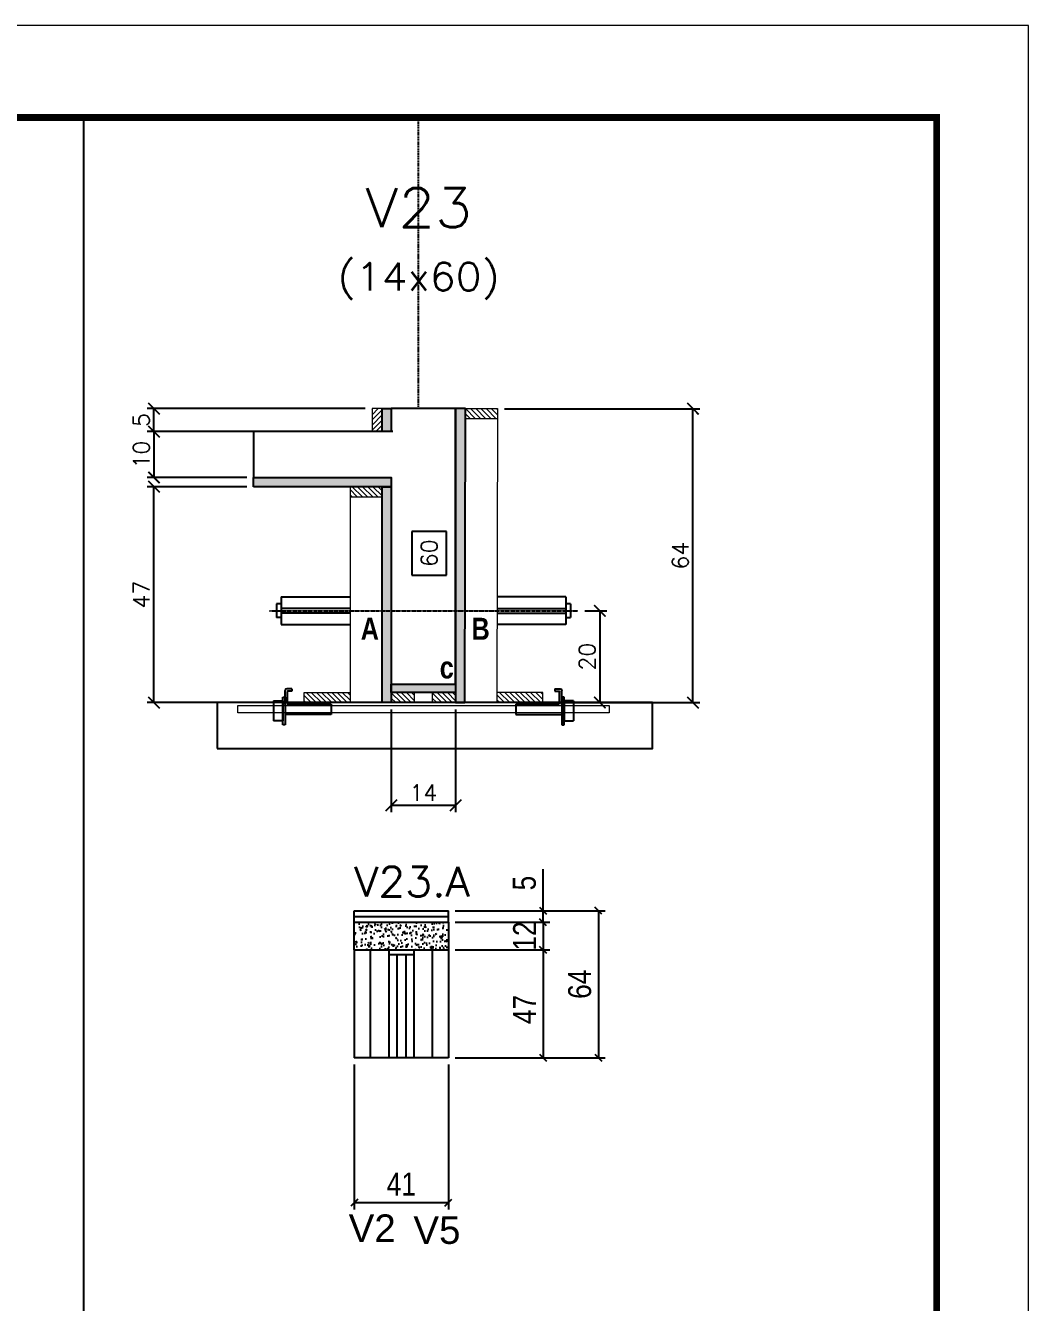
# Model space of a CAD drawing. Extents: x -10448 to -1189, y -11772 to 17235.
# Drawn here: x -4632 to -4195, y 9397 to 9953 of the extents above; entities that cross this region are included whole.
import ezdxf
from ezdxf.enums import TextEntityAlignment as Align

# ---------------------------------------------------------------- set-up
doc = ezdxf.new("R2010")
doc.units = 0
doc.linetypes.add('DASHED', pattern=[0.75, 0.5, -0.25])
doc.linetypes.add('HIDDEN', pattern=[0.375, 0.25, -0.125])
for name, color, linetype in [('5', 5, 'Continuous'), ('barrote', 251, 'Continuous'), ('COTA', 241, 'Continuous'), ('Cota Seção (2x)', 4, 'Continuous'), ('detalhes', 4, 'Continuous'), ('Painéis', 200, 'Continuous'), ('presilha', 1, 'Continuous'), ('SARR_2.2x7', 40, 'Continuous'), ('SARR_3.5x7', 81, 'Continuous'), ('SARR_EDITAR', 141, 'Continuous'), ('TENSOR', 3, 'Continuous'), ('Texto de Titulo', 7, 'Continuous'), ('Texto Qtd Sarr', 242, 'Continuous')]:
    doc.layers.add(name, color=color, linetype=linetype)
for name, color, linetype, lineweight in [('CONCRETO', 251, 'Continuous', 25), ('Folhas', 255, 'Continuous', 9), ('Hachura', 251, 'Continuous', 9), ('Madeira', 126, 'Continuous', 18), ('SARRAFO DE PRESSAO', 251, 'DASHED', 9), ('SCO-___-LAJ', 2, 'Continuous', 0), ('Texto Seção', 7, 'Continuous', 15)]:
    doc.layers.add(name, color=color, linetype=linetype, lineweight=lineweight)
doc.styles.add('COTA TECNICA', font='techl___.ttf', dxfattribs={"height": 10})
doc.styles.add('REGUA-120', font='ROMANS.shx', dxfattribs={"height": 15})
doc.styles.add('Romans', font='romans.shx')
doc.styles.get("Standard").update_dxf_attribs({"font": 'arial.ttf'})
doc.styles.add('TECNICA', font='techb___.ttf', dxfattribs={"height": 10})
doc.dimstyles.new('Cota Seção (2x)', dxfattribs={"dimtxt": 7, "dimasz": 5, "dimexe": 3, "dimexo": 3, "dimgap": 2, "dimtad": 3, "dimdec": 1, "dimlfac": 0.5, "dimzin": 12, "dimdsep": 46, "dimtxsty": 'Romans', "dimblk": 'ARCHTICK', "dimcen": 0, "dimclrd": 4, "dimclre": 4, "dimclrt": 1, "dimadec": 1, "dimazin": 3, "dimtfac": 1, "dimtdec": 1, "dimtmove": 0, "dimatfit": 3, "dimldrblk": 'OBLIQUE', "dimfxl": 1, "dimtolj": 1, "dimtzin": 12, "dimarcsym": 0})
doc.dimstyles.new('Cota Seção interna', dxfattribs={"dimtxt": 7, "dimasz": 6, "dimexe": 0.18, "dimexo": 2, "dimgap": -4, "dimtad": 3, "dimdec": 1, "dimlfac": 0.5, "dimzin": 12, "dimdsep": 46, "dimtxsty": 'Romans', "dimblk": 'ARCHTICK', "dimcen": 0.09, "dimse1": 1, "dimse2": 1, "dimsd1": 1, "dimsd2": 1, "dimclrd": 180, "dimclre": 5, "dimclrt": 1, "dimadec": 0, "dimazin": 3, "dimtfac": 1, "dimtdec": 1, "dimtofl": 0, "dimtmove": 0, "dimatfit": 3, "dimldrblk": 'ARCHTICK', "dimfxl": 1, "dimtolj": 1, "dimtzin": 0, "dimarcsym": 0})
doc.dimstyles.new('PAINEL', dxfattribs={"dimtxt": 10, "dimasz": 3, "dimexe": 3, "dimexo": 3, "dimgap": 3, "dimtad": 1, "dimdec": 1, "dimzin": 12, "dimdsep": 46, "dimtxsty": 'COTA TECNICA', "dimblk1": 'OBLIQUE', "dimblk2": 'OBLIQUE', "dimsah": 1, "dimcen": 0.9, "dimclrd": 4, "dimclre": 4, "dimclrt": 240, "dimadec": 1, "dimazin": 3, "dimtfac": 1, "dimtdec": 1, "dimtmove": 0, "dimatfit": 3, "dimfxl": 1, "dimtolj": 1, "dimtzin": 12, "dimarcsym": 0})

# ---------------------------------------------------------------- blocks, each defined once
blk = doc.blocks.new('9999999999')
at = {"layer": 'Folhas'}
blk.add_lwpolyline([(98138.98, 34190.21), (99623.98, 34190.21), (99623.98, 35240.21), (98138.98, 35240.21)], close=True, dxfattribs=at)
at = {"layer": 'Folhas', "color": 30, "const_width": 3}
blk.add_lwpolyline([(98213.98, 34230.21), (99583.98, 34230.21), (99583.98, 35200.21), (98213.98, 35200.21)], close=True, dxfattribs=at)
blk = doc.blocks.new('titulo1')
at = {"layer": 'Defpoints', "color": 252, "linetype": 'HIDDEN', "ltscale": 2}
blk.add_line((0, 0), (0, 125), dxfattribs=at)
at = {"layer": 'Defpoints', "style": 'Romans', "oblique": 15}
blk.add_attdef('FOLHA', text='', height=10, dxfattribs=at).set_placement((0, 15.58), align=Align.MIDDLE_CENTER)
at = {"layer": 'Texto Qtd Sarr', "color": 3, "style": 'Romans', "oblique": 15}
for tag, height, p in [('TITULO', 17, (0, 71.45)), ('SEÇÃO', 12, (0, 41.55))]:
    blk.add_attdef(tag, text='', height=height, dxfattribs=at).set_placement(p, align=Align.MIDDLE_CENTER)
blk = doc.blocks.new('_ArchTick')
at = {"color": 0, "linetype": 'ByBlock', "const_width": 0.15}
blk.add_lwpolyline([(-0.5, -0.5), (0.5, 0.5)], dxfattribs=at)
blk = doc.blocks.new('*D243')
at = {"layer": 'COTA', "color": 4, "lineweight": -2, "transparency": 16777216}
for p, q in [((-4535.28, 9775.96), (-4578.65, 9775.96)), ((-4575.65, 9775.96), (-4575.65, 9755.96)), ((-4535.28, 9755.96), (-4578.65, 9755.96))]:
    blk.add_line(p, q, dxfattribs=at)
at = {"layer": 'Defpoints', "color": 0, "transparency": 16777216}
for p in [(-4532.28, 9775.96), (-4575.65, 9755.96), (-4532.28, 9755.96)]:
    blk.add_point(p, dxfattribs=at)
at = {"layer": 'COTA', "color": 4, "lineweight": -2, "transparency": 16777216, "xscale": 5, "yscale": 5, "zscale": 5}
for p, rotation in [((-4575.65, 9775.96), 90), ((-4575.65, 9755.96), 270)]:
    blk.add_blockref('_ArchTick', p, dxfattribs=dict(at, rotation=rotation))
at = {"layer": 'COTA', "color": 1, "transparency": 16777216, "insert": (-4581.15, 9765.96), "char_height": 7, "attachment_point": 5, "rotation": 90, "style": 'Romans'}
blk.add_mtext('\\A1;10', dxfattribs=at)
blk = doc.blocks.new('_Oblique')
at = {"color": 0, "linetype": 'ByBlock', "lineweight": -2}
blk.add_line((-0.5, -0.5), (0.5, 0.5), dxfattribs=at)
blk = doc.blocks.new('*D244')
at = {"layer": 'COTA', "color": 4, "lineweight": -2, "transparency": 16777216}
for p, q in [((-4535.28, 9751.96), (-4578.65, 9751.96)), ((-4575.65, 9657.96), (-4575.65, 9751.96)), ((-4513.28, 9657.96), (-4578.65, 9657.96))]:
    blk.add_line(p, q, dxfattribs=at)
at = {"layer": 'Defpoints', "color": 0, "transparency": 16777216}
for p in [(-4575.65, 9751.96), (-4532.28, 9751.96), (-4510.28, 9657.96)]:
    blk.add_point(p, dxfattribs=at)
at = {"layer": 'COTA', "color": 4, "lineweight": -2, "transparency": 16777216, "xscale": 5, "yscale": 5, "zscale": 5}
for p, rotation in [((-4575.65, 9751.96), 90), ((-4575.65, 9657.96), 270)]:
    blk.add_blockref('_ArchTick', p, dxfattribs=dict(at, rotation=rotation))
at = {"layer": 'COTA', "color": 1, "transparency": 16777216, "insert": (-4581.15, 9704.96), "char_height": 7, "attachment_point": 5, "rotation": 90, "style": 'Romans'}
blk.add_mtext('\\A1;47', dxfattribs=at)
blk = doc.blocks.new('*D245')
at = {"layer": 'Cota Seção (2x)', "color": 180, "lineweight": -2, "transparency": 16777216}
for p, q in [((-4448.28, 9732.46), (-4463.28, 9732.46)), ((-4463.28, 9732.46), (-4463.28, 9713.46)), ((-4448.28, 9713.46), (-4448.28, 9732.46)), ((-4463.28, 9713.46), (-4448.28, 9713.46))]:
    blk.add_line(p, q, dxfattribs=at)
at = {"layer": 'Defpoints', "color": 0, "transparency": 16777216}
for p in [(-4444.28, 9785.96), (-4444.28, 9785.96), (-4443.98, 9665.96)]:
    blk.add_point(p, dxfattribs=at)
at = {"layer": 'Cota Seção (2x)', "color": 1, "transparency": 16777216, "insert": (-4455.78, 9722.96), "char_height": 7, "attachment_point": 5, "rotation": 90, "style": 'Romans'}
blk.add_mtext('\\A1;60', dxfattribs=at)
blk = doc.blocks.new('PRESILHA METÁLICA 1')
at = {"layer": 'presilha'}
for p, q in [((7.5, 10.64), (7.5, 19.86)), ((12, 21), (8.64, 21)), ((9, 11.57), (9, 18.93)), ((12, 19.5), (9.57, 19.5)), ((12, 21), (12, 19.5)), ((0, 13), (6, 13)), ((0, 13), (0, 0)), ((6, 15.5), (7.5, 15.5)), ((6, -2.5), (6, 15.5)), ((6, 13), (6, 0)), ((7.5, 15.5), (7.5, -2.5)), ((37.5, 11), (9.57, 11)), ((37.5, 11), (37.5, 4.1)), ((6, 0), (0, 0)), ((37.5, 4.1), (7.5, 4.1)), ((7.5, -2.5), (6, -2.5))]:
    blk.add_line(p, q, dxfattribs=at)
for centre, radius, start, end in [((8.64, 19.86), 1.14, 90, 180), ((9.57, 18.93), 0.57, 90, 180), ((9.57, 11.57), 0.57, 180, 270)]:
    blk.add_arc(centre, radius, start, end, dxfattribs=at)
blk = doc.blocks.new('*D246')
at = {"layer": 'COTA', "color": 4, "lineweight": -2, "transparency": 16777216}
for p, q in [((-4472.28, 9654.96), (-4472.28, 9610.23)), ((-4444.28, 9654.96), (-4444.28, 9610.23)), ((-4472.28, 9613.23), (-4444.28, 9613.23))]:
    blk.add_line(p, q, dxfattribs=at)
at = {"layer": 'Defpoints', "color": 0, "transparency": 16777216}
for p in [(-4472.28, 9657.96), (-4444.28, 9657.96), (-4444.28, 9613.23)]:
    blk.add_point(p, dxfattribs=at)
at = {"layer": 'COTA', "color": 4, "lineweight": -2, "transparency": 16777216, "xscale": 5, "yscale": 5, "zscale": 5, "rotation": 180}
blk.add_blockref('_ArchTick', (-4472.28, 9613.23), dxfattribs=at)
at = {"layer": 'COTA', "color": 4, "lineweight": -2, "transparency": 16777216, "xscale": 5, "yscale": 5, "zscale": 5}
blk.add_blockref('_ArchTick', (-4444.28, 9613.23), dxfattribs=at)
at = {"layer": 'COTA', "color": 1, "transparency": 16777216, "insert": (-4458.28, 9618.73), "char_height": 7, "attachment_point": 5, "style": 'Romans'}
blk.add_mtext('\\A1;14', dxfattribs=at)
blk = doc.blocks.new('*D1343')
at = {"layer": 'COTA', "color": 4, "lineweight": -2, "transparency": 16777216}
for p, q in [((-4387.98, 9697.95), (-4378.47, 9697.95)), ((-4381.47, 9697.95), (-4381.47, 9657.96)), ((-4403.28, 9657.96), (-4378.47, 9657.96))]:
    blk.add_line(p, q, dxfattribs=at)
at = {"layer": 'Defpoints', "color": 0, "transparency": 16777216}
for p in [(-4390.98, 9697.95), (-4406.28, 9657.96), (-4381.47, 9657.96)]:
    blk.add_point(p, dxfattribs=at)
at = {"layer": 'COTA', "color": 4, "lineweight": -2, "transparency": 16777216, "xscale": 5, "yscale": 5, "zscale": 5}
for p, rotation in [((-4381.47, 9697.95), 90), ((-4381.47, 9657.96), 270)]:
    blk.add_blockref('_ArchTick', p, dxfattribs=dict(at, rotation=rotation))
at = {"layer": 'COTA', "color": 1, "transparency": 16777216, "insert": (-4386.97, 9677.95), "char_height": 7, "attachment_point": 5, "rotation": 90, "style": 'Romans'}
blk.add_mtext('\\A1;20', dxfattribs=at)
blk = doc.blocks.new('*D247')
at = {"layer": 'COTA', "color": 4, "lineweight": -2, "transparency": 16777216}
for p, q in [((-4422.98, 9785.91), (-4337.91, 9785.91)), ((-4340.91, 9657.96), (-4340.91, 9785.91)), ((-4403.28, 9657.96), (-4337.91, 9657.96))]:
    blk.add_line(p, q, dxfattribs=at)
at = {"layer": 'Defpoints', "color": 0, "transparency": 16777216}
for p in [(-4425.98, 9785.91), (-4340.91, 9785.91), (-4406.28, 9657.96)]:
    blk.add_point(p, dxfattribs=at)
at = {"layer": 'COTA', "color": 4, "lineweight": -2, "transparency": 16777216, "xscale": 5, "yscale": 5, "zscale": 5}
for p, rotation in [((-4340.91, 9785.91), 90), ((-4340.91, 9657.96), 270)]:
    blk.add_blockref('_ArchTick', p, dxfattribs=dict(at, rotation=rotation))
at = {"layer": 'COTA', "color": 1, "transparency": 16777216, "insert": (-4346.41, 9721.93), "char_height": 7, "attachment_point": 5, "rotation": 90, "style": 'Romans'}
blk.add_mtext('\\A1;64', dxfattribs=at)
blk = doc.blocks.new('*D248')
at = {"layer": 'COTA', "color": 4, "lineweight": -2, "transparency": 16777216}
for p, q in [((-4483.68, 9785.96), (-4578.65, 9785.96)), ((-4575.65, 9775.96), (-4575.65, 9785.96)), ((-4493.28, 9775.96), (-4578.65, 9775.96))]:
    blk.add_line(p, q, dxfattribs=at)
at = {"layer": 'Defpoints', "color": 0, "transparency": 16777216}
for p in [(-4575.65, 9785.96), (-4480.68, 9785.96), (-4490.28, 9775.96)]:
    blk.add_point(p, dxfattribs=at)
at = {"layer": 'COTA', "color": 4, "lineweight": -2, "transparency": 16777216, "xscale": 5, "yscale": 5, "zscale": 5}
for p, rotation in [((-4575.65, 9785.96), 90), ((-4575.65, 9775.96), 270)]:
    blk.add_blockref('_ArchTick', p, dxfattribs=dict(at, rotation=rotation))
at = {"layer": 'COTA', "color": 1, "transparency": 16777216, "insert": (-4581.15, 9780.96), "char_height": 7, "attachment_point": 5, "rotation": 90, "style": 'Romans'}
blk.add_mtext('\\A1;5', dxfattribs=at)
blk = doc.blocks.new('*D250')
at = {"layer": 'COTA', "color": 4, "linetype": 'ByBlock', "lineweight": -2, "transparency": 16777216}
for p, q in [((-4488.43, 9500.3), (-4488.43, 9437.22)), ((-4447.43, 9500.3), (-4447.43, 9437.22)), ((-4488.43, 9440.22), (-4447.43, 9440.22))]:
    blk.add_line(p, q, dxfattribs=at)
at = {"layer": 'Defpoints', "color": 0, "linetype": 'ByBlock', "transparency": 16777216}
for p in [(-4488.43, 9503.3), (-4447.43, 9503.3), (-4447.43, 9440.22)]:
    blk.add_point(p, dxfattribs=at)
at = {"layer": 'COTA', "color": 4, "linetype": 'ByBlock', "lineweight": -2, "transparency": 16777216, "xscale": 3, "yscale": 3, "zscale": 3, "rotation": 180}
blk.add_blockref('_Oblique', (-4488.43, 9440.22), dxfattribs=at)
at = {"layer": 'COTA', "color": 4, "linetype": 'ByBlock', "lineweight": -2, "transparency": 16777216, "xscale": 3, "yscale": 3, "zscale": 3}
blk.add_blockref('_Oblique', (-4447.43, 9440.22), dxfattribs=at)
at = {"layer": 'COTA', "color": 240, "linetype": 'ByBlock', "transparency": 16777216, "insert": (-4467.93, 9448.29), "char_height": 10, "attachment_point": 5, "style": 'COTA TECNICA'}
blk.add_mtext('\\A1;41', dxfattribs=at)
blk = doc.blocks.new('*D251')
at = {"layer": 'COTA', "color": 4, "linetype": 'ByBlock', "lineweight": -2, "transparency": 16777216}
for p, q in [((-4444.43, 9550.3), (-4403.19, 9550.3)), ((-4406.19, 9550.3), (-4406.19, 9503.3)), ((-4444.43, 9503.3), (-4403.19, 9503.3))]:
    blk.add_line(p, q, dxfattribs=at)
at = {"layer": 'Defpoints', "color": 0, "linetype": 'ByBlock', "transparency": 16777216}
for p in [(-4447.43, 9550.3), (-4447.43, 9503.3), (-4406.19, 9503.3)]:
    blk.add_point(p, dxfattribs=at)
at = {"layer": 'COTA', "color": 4, "linetype": 'ByBlock', "lineweight": -2, "transparency": 16777216, "xscale": 3, "yscale": 3, "zscale": 3}
for p, rotation in [((-4406.19, 9550.3), 90), ((-4406.19, 9503.3), 270)]:
    blk.add_blockref('_Oblique', p, dxfattribs=dict(at, rotation=rotation))
at = {"layer": 'COTA', "color": 240, "linetype": 'ByBlock', "transparency": 16777216, "insert": (-4414.27, 9524.3), "char_height": 10, "attachment_point": 5, "rotation": 90, "style": 'COTA TECNICA'}
blk.add_mtext('\\A1;47', dxfattribs=at)
blk = doc.blocks.new('*D1346')
at = {"layer": 'COTA', "color": 4, "linetype": 'ByBlock', "lineweight": -2, "transparency": 16777216}
for p, q in [((-4444.43, 9562.3), (-4403.19, 9562.3)), ((-4406.19, 9562.3), (-4406.19, 9550.3)), ((-4444.43, 9550.3), (-4403.19, 9550.3))]:
    blk.add_line(p, q, dxfattribs=at)
at = {"layer": 'Defpoints', "color": 0, "linetype": 'ByBlock', "transparency": 16777216}
for p in [(-4447.43, 9562.3), (-4447.43, 9550.3), (-4406.19, 9550.3)]:
    blk.add_point(p, dxfattribs=at)
at = {"layer": 'COTA', "color": 4, "linetype": 'ByBlock', "lineweight": -2, "transparency": 16777216, "xscale": 3, "yscale": 3, "zscale": 3}
for p, rotation in [((-4406.19, 9562.3), 90), ((-4406.19, 9550.3), 270)]:
    blk.add_blockref('_Oblique', p, dxfattribs=dict(at, rotation=rotation))
at = {"layer": 'COTA', "color": 240, "linetype": 'ByBlock', "transparency": 16777216, "insert": (-4414.25, 9556.3), "char_height": 10, "attachment_point": 5, "rotation": 90, "style": 'COTA TECNICA'}
blk.add_mtext('\\A1;12', dxfattribs=at)
blk = doc.blocks.new('*D1347')
at = {"layer": 'COTA', "color": 4, "linetype": 'ByBlock', "lineweight": -2, "transparency": 16777216}
for p, q in [((-4406.19, 9567.3), (-4406.19, 9585.4)), ((-4444.43, 9567.3), (-4403.19, 9567.3)), ((-4406.19, 9562.3), (-4406.19, 9567.3)), ((-4444.43, 9562.3), (-4403.19, 9562.3)), ((-4406.19, 9562.3), (-4406.19, 9559.3))]:
    blk.add_line(p, q, dxfattribs=at)
at = {"layer": 'Defpoints', "color": 0, "linetype": 'ByBlock', "transparency": 16777216}
for p in [(-4447.43, 9567.3), (-4406.19, 9567.3), (-4447.43, 9562.3)]:
    blk.add_point(p, dxfattribs=at)
at = {"layer": 'COTA', "color": 4, "linetype": 'ByBlock', "lineweight": -2, "transparency": 16777216, "xscale": 3, "yscale": 3, "zscale": 3}
for p, rotation in [((-4406.19, 9567.3), 270), ((-4406.19, 9562.3), 90)]:
    blk.add_blockref('_Oblique', p, dxfattribs=dict(at, rotation=rotation))
at = {"layer": 'COTA', "color": 240, "linetype": 'ByBlock', "transparency": 16777216, "insert": (-4414.3, 9579.35), "char_height": 10, "attachment_point": 5, "rotation": 90, "style": 'COTA TECNICA'}
blk.add_mtext('\\A1;5', dxfattribs=at)
blk = doc.blocks.new('*D252')
at = {"layer": 'COTA', "color": 4, "linetype": 'ByBlock', "lineweight": -2, "transparency": 16777216}
for p, q in [((-4444.43, 9567.3), (-4379.09, 9567.3)), ((-4382.09, 9567.3), (-4382.09, 9503.3)), ((-4444.43, 9503.3), (-4379.09, 9503.3))]:
    blk.add_line(p, q, dxfattribs=at)
at = {"layer": 'Defpoints', "color": 0, "linetype": 'ByBlock', "transparency": 16777216}
for p in [(-4447.43, 9567.3), (-4447.43, 9503.3), (-4382.09, 9503.3)]:
    blk.add_point(p, dxfattribs=at)
at = {"layer": 'COTA', "color": 4, "linetype": 'ByBlock', "lineweight": -2, "transparency": 16777216, "xscale": 3, "yscale": 3, "zscale": 3}
for p, rotation in [((-4382.09, 9567.3), 90), ((-4382.09, 9503.3), 270)]:
    blk.add_blockref('_Oblique', p, dxfattribs=dict(at, rotation=rotation))
at = {"layer": 'COTA', "color": 240, "linetype": 'ByBlock', "transparency": 16777216, "insert": (-4390.19, 9535.3), "char_height": 10, "attachment_point": 5, "rotation": 90, "style": 'COTA TECNICA'}
blk.add_mtext('\\A1;64', dxfattribs=at)

msp = doc.modelspace()

# ---------------------------------------------------------------- hatches: boundary and pattern name
at = {"layer": 'COTA', "linetype": 'ByBlock'}
h = msp.add_hatch(dxfattribs=at)
h.set_pattern_fill('AR-CONC', color=256, scale=0.03)
h.set_pattern_definition([(50, (-136912.2905, -15882.007), (5.46554007, -0.47817257), [0.5715, -6.2865]), (355, (-136912.2905, -15882.007), (-1.05730264, 5.73170536), [0.4572, -5.02921753]), (100.4514447, (-136911.835, -15882.047), (4.40823741, 5.25353256), [0.48570026, -5.34270734]), (46.1842, (-136912.2905, -15880.483), (8.13237123, -1.26126984), [0.85725, -9.42975]), (96.6355576, (-136911.613, -15880.588), (7.122124, 7.42278374), [0.7285507, -8.01406824]), (351.184151, (-136912.2905, -15880.483), (7.122124, 7.42278374), [0.685799, -7.54379196]), (21, (-136911.5285, -15880.864), (4.54843174, -3.06795595), [0.5715, -6.2865]), (326, (-136911.5285, -15880.864), (1.85406085, 5.52563898), [0.4572, -5.0292]), (71.451445, (-136911.1494, -15881.12), (6.40249258, 2.45768307), [0.48570026, -5.34269813]), (37.5, (-136912.2905, -15882.0072), (0.092658098, 2.536651166), [0, -4.96824, 0, -5.1054, 0, -5.04825]), (7.5, (-136912.2905, -15882.0072), (2.004589875, 3.005417245), [0, -2.91084, 0, -4.85394, 0, -1.92405]), (327.5, (-136913.9897, -15882.0072), (4.067717855, -0.17186232), [0, -1.905, 0, -5.9436, 0, -7.8867]), (317.5, (-136914.7517, -15882.0072), (4.44387544, 0.76279473), [0, -2.4765, 0, -3.94716, 0, -5.6007])])
h.paths.add_polyline_path([(-4447.43, 9550.3), (-4447.43, 9562.3), (-4488.43, 9562.3), (-4488.43, 9550.3)])
at = {"layer": 'Hachura'}
h = msp.add_hatch(dxfattribs=at)
h.set_pattern_fill('ANSI31', color=256, scale=0.5, angle=180, style=0)
h.set_pattern_definition([(225, (-12733.5244, -13506.9668), (1.12253202, -1.12253202), [])])
h.paths.add_polyline_path([(-4476.28, 9785.96), (-4480.68, 9785.96), (-4480.68, 9775.96), (-4476.28, 9775.96)])
h = msp.add_hatch(color=256, dxfattribs=at)
h.dxf.hatch_style = 1
h.paths.add_polyline_path([(-4476.28, 9785.96), (-4472.28, 9785.96), (-4472.28, 9775.96), (-4476.28, 9775.96)])
h = msp.add_hatch(color=256, dxfattribs=at)
h.dxf.hatch_style = 1
h.paths.add_polyline_path([(-4439.98, 9785.96), (-4444.28, 9785.96), (-4444.28, 9657.96), (-4440.28, 9657.96)])
h = msp.add_hatch(dxfattribs=at)
h.set_pattern_fill('ANSI31', color=256, scale=0.5, angle=90, style=0)
h.set_pattern_definition([(135, (-27733.5066, 18089.1997), (-1.12253202, -1.12253202), [])])
h.paths.add_polyline_path([(-4425.98, 9785.96), (-4425.98, 9781.56), (-4439.98, 9781.56), (-4439.98, 9785.96)])
h = msp.add_hatch(color=256, dxfattribs=at)
h.dxf.hatch_style = 1
h.paths.add_polyline_path([(-4532.28, 9751.96), (-4532.28, 9755.96), (-4472.28, 9755.96), (-4472.28, 9751.96)])
h = msp.add_hatch(dxfattribs=at)
h.set_pattern_fill('ANSI31', color=256, scale=0.5, angle=90, style=0)
h.set_pattern_definition([(135, (-27713.2033, 18055.1997), (-1.12253202, -1.12253202), [])])
h.paths.add_polyline_path([(-4490.28, 9751.96), (-4490.28, 9747.56), (-4476.28, 9747.56), (-4476.28, 9751.96)])
h = msp.add_hatch(color=256, dxfattribs=at)
h.dxf.hatch_style = 1
h.paths.add_polyline_path([(-4476.28, 9751.96), (-4472.28, 9751.96), (-4472.28, 9657.96), (-4476.28, 9657.96)])
h = msp.add_hatch(color=256, dxfattribs=at)
h.dxf.hatch_style = 1
h.paths.add_polyline_path([(-4472.28, 9662.36), (-4472.28, 9665.96), (-4444.28, 9665.96), (-4444.28, 9662.36)])
h = msp.add_hatch(dxfattribs=at)
h.set_pattern_fill('ANSI31', color=256, scale=0.5, angle=270, style=0)
h.set_pattern_definition([(315, (18102.037, 1428.3122), (1.12253202, 1.12253202), [])])
h.paths.add_polyline_path([(-4510.28, 9657.96), (-4510.28, 9662.36), (-4490.28, 9662.36), (-4490.28, 9657.96)])
h = msp.add_hatch(dxfattribs=at)
h.set_pattern_fill('ANSI31', color=256, scale=0.5, angle=270, style=0)
h.set_pattern_definition([(315, (18112.037, 1428.3122), (1.12253202, 1.12253202), [])])
h.paths.add_polyline_path([(-4472.28, 9657.96), (-4472.28, 9662.36), (-4462.28, 9662.36), (-4462.28, 9657.96)])
h = msp.add_hatch(dxfattribs=at)
h.set_pattern_fill('ANSI31', color=256, scale=0.5, angle=270, style=0)
h.set_pattern_definition([(315, (18058.037, 1428.3122), (1.12253202, 1.12253202), [])])
h.paths.add_polyline_path([(-4454.28, 9657.96), (-4454.28, 9662.36), (-4444.28, 9662.36), (-4444.28, 9657.96)])
h = msp.add_hatch(dxfattribs=at)
h.set_pattern_fill('ANSI31', color=256, scale=0.5, angle=270, style=0)
h.set_pattern_definition([(315, (18092.037, 1428.3122), (1.12253202, 1.12253202), [])])
h.paths.add_polyline_path([(-4406.28, 9657.96), (-4406.28, 9662.36), (-4426.28, 9662.36), (-4426.28, 9657.96)])

# ---------------------------------------------------------------- linework, layer by layer
at = {"ltscale": 3}
for p, q in [((-4520.28, 9703.95), (-4520.28, 9691.95)), ((-4520.28, 9703.95), (-4490.28, 9703.95)), ((-4396.28, 9703.95), (-4426.28, 9703.95)), ((-4396.28, 9703.95), (-4396.28, 9691.95)), ((-4522.28, 9700.95), (-4522.28, 9694.95)), ((-4520.28, 9700.95), (-4522.28, 9700.95)), ((-4490.28, 9698.95), (-4520.28, 9698.95)), ((-4426.28, 9698.95), (-4396.28, 9698.95)), ((-4394.28, 9700.95), (-4396.28, 9700.95)), ((-4394.28, 9700.95), (-4394.28, 9694.95)), ((-4520.28, 9694.95), (-4522.28, 9694.95)), ((-4490.28, 9696.95), (-4520.28, 9696.95)), ((-4520.28, 9691.95), (-4490.28, 9691.95)), ((-4426.28, 9696.95), (-4396.28, 9696.95)), ((-4396.28, 9691.95), (-4426.28, 9691.95)), ((-4396.28, 9694.95), (-4394.28, 9694.95))]:
    msp.add_line(p, q, dxfattribs=at)
at = {"layer": 'barrote'}
msp.add_lwpolyline([(-4548.14, 9637.96), (-4358.55, 9637.96), (-4358.55, 9657.96), (-4548.14, 9657.96)], close=True, dxfattribs=at)
at = {"layer": 'CONCRETO'}
msp.add_lwpolyline([(-4471.65, 9775.96), (-4532.28, 9775.96), (-4532.28, 9755.96), (-4472.28, 9755.96), (-4472.28, 9665.96), (-4444.28, 9665.96), (-4444.28, 9785.96), (-4472.28, 9785.96)], dxfattribs=at)
at = {"layer": 'COTA', "linetype": 'ByBlock'}
for p, q in [((-4606.31, 9912.78), (-4606.31, 9142.02)), ((-4488.43, 9550.3), (-4488.43, 9562.3)), ((-4447.43, 9562.3), (-4447.43, 9550.3))]:
    msp.add_line(p, q, dxfattribs=at)
at = {"layer": 'Madeira'}
for points in [[(-4476.28, 9785.96), (-4480.68, 9785.96), (-4480.68, 9775.96), (-4476.28, 9775.96)], [(-4426.28, 9657.96), (-4440.28, 9657.96), (-4439.98, 9785.96), (-4425.98, 9785.96)], [(-4425.98, 9785.96), (-4425.98, 9781.56), (-4439.98, 9781.56), (-4439.98, 9785.96)], [(-4490.28, 9751.96), (-4490.28, 9747.56), (-4476.28, 9747.56), (-4476.28, 9751.96)], [(-4490.28, 9657.96), (-4476.28, 9657.96), (-4476.28, 9751.96), (-4490.28, 9751.96)], [(-4510.28, 9657.96), (-4510.28, 9662.36), (-4490.28, 9662.36), (-4490.28, 9657.96)], [(-4472.28, 9657.96), (-4472.28, 9662.36), (-4462.28, 9662.36), (-4462.28, 9657.96)], [(-4454.28, 9657.96), (-4454.28, 9662.36), (-4444.28, 9662.36), (-4444.28, 9657.96)], [(-4406.28, 9657.96), (-4406.28, 9662.36), (-4426.28, 9662.36), (-4426.28, 9657.96)]]:
    msp.add_lwpolyline(points, close=True, dxfattribs=at)
at = {"layer": 'Painéis', "linetype": 'ByBlock'}
for p, q in [((-4488.43, 9562.3), (-4488.43, 9567.3)), ((-4488.43, 9567.3), (-4447.43, 9567.3)), ((-4447.43, 9562.3), (-4447.43, 9567.3))]:
    msp.add_line(p, q, dxfattribs=at)
at = {"layer": 'Painéis'}
for p, q in [((-4488.43, 9562.3), (-4447.43, 9562.3)), ((-4488.43, 9550.3), (-4447.43, 9550.3)), ((-4488.43, 9550.3), (-4488.43, 9503.3)), ((-4447.43, 9550.3), (-4447.43, 9503.3)), ((-4447.43, 9503.3), (-4488.43, 9503.3))]:
    msp.add_line(p, q, dxfattribs=at)
for points in [[(-4476.28, 9785.96), (-4472.28, 9785.96), (-4472.28, 9775.96), (-4476.28, 9775.96)], [(-4439.98, 9785.96), (-4444.28, 9785.96), (-4444.28, 9657.96), (-4440.28, 9657.96)], [(-4532.28, 9751.96), (-4532.28, 9755.96), (-4472.28, 9755.96), (-4472.28, 9751.96)], [(-4476.28, 9751.96), (-4472.28, 9751.96), (-4472.28, 9657.96), (-4476.28, 9657.96)], [(-4472.28, 9662.36), (-4472.28, 9665.96), (-4444.28, 9665.96), (-4444.28, 9662.36)]]:
    msp.add_lwpolyline(points, close=True, dxfattribs=at)
at = {"layer": 'SARR_2.2x7', "linetype": 'Continuous'}
for p, q in [((-4481.43, 9550.3), (-4481.43, 9503.3)), ((-4462.43, 9548.1), (-4473.43, 9548.1)), ((-4454.43, 9550.3), (-4454.43, 9503.3))]:
    msp.add_line(p, q, dxfattribs=at)
at = {"layer": 'SARR_3.5x7'}
for p, q in [((-4473.43, 9550.3), (-4473.43, 9503.3)), ((-4469.93, 9548.1), (-4469.93, 9503.3)), ((-4465.93, 9548.1), (-4465.93, 9503.3)), ((-4462.43, 9550.3), (-4462.43, 9503.3))]:
    msp.add_line(p, q, dxfattribs=at)
at = {"layer": 'SARR_EDITAR', "linetype": 'ByBlock'}
msp.add_line((-4488.43, 9564.8), (-4447.43, 9564.8), dxfattribs=at)
at = {"layer": 'SCO-___-LAJ', "color": 1}
msp.add_lwpolyline([(-4539.13, 9656.62), (-4377.43, 9656.62), (-4377.43, 9653.42), (-4539.13, 9653.42)], close=True, dxfattribs=at)
at = {"layer": 'TENSOR', "linetype": 'HIDDEN', "ltscale": 0.5}
msp.add_line((-4525.28, 9697.95), (-4390.98, 9697.95), dxfattribs=at)

# ---------------------------------------------------------------- block references
at = {"layer": 'presilha', "yscale": 0.6666666666666666, "zscale": 0.6666666666666666}
for p, xscale in [((-4523.55, 9649.99), 0.6666666666666666), ((-4393.01, 9649.99), -0.6666666666666666)]:
    msp.add_blockref('PRESILHA METÁLICA 1', p, dxfattribs=dict(at, xscale=xscale))
at = {"layer": 'SARRAFO DE PRESSAO', "color": 6, "linetype": 'ByBlock'}
msp.add_blockref('9999999999', (-103818.76, -25287.43), dxfattribs=at)
at = {"layer": 'Texto Seção'}
ref = msp.add_blockref('titulo1', (-4460.41, 9785.96), dxfattribs=dict(at, xscale=-1))
ref.add_attrib('TITULO', 'V23', dxfattribs={"layer": 'Texto de Titulo', "color": 7, "height": 17, "style": 'Romans', "width": 1.1}).set_placement((-4460.41, 9873.46), align=Align.MIDDLE_CENTER)
ref.add_attrib('SEÇÃO', '(14x60)', dxfattribs={"layer": 'Texto de Titulo', "color": 7, "height": 12, "style": 'Romans', "width": 1.1}).set_placement((-4460.41, 9843.46), align=Align.MIDDLE_CENTER)

# ---------------------------------------------------------------- texts
at = {"layer": '5', "linetype": 'Continuous'}
for s, p in [('V2', (-4490.87, 9423.07)), ('V5', (-4462.67, 9422.24))]:
    msp.add_text(s, height=12, rotation=0, dxfattribs=at).set_placement(p)
at = {"layer": 'detalhes', "style": 'TECNICA'}
for s, p in [('A', (-4485.61, 9685.29)), ('B', (-4437.36, 9685.28)), ('c', (-4451.2, 9668.45))]:
    msp.add_text(s, height=9.6, dxfattribs=at).set_placement(p)
at = {"layer": 'Texto Seção', "style": 'REGUA-120', "width": 1.05}
msp.add_text('V23.A', height=13, dxfattribs=at).set_placement((-4488.43, 9573.49))

# ---------------------------------------------------------------- dimensions: what is measured, and where the dimension line sits
at = {"layer": 'COTA'}
for base, p1, p2, picture, middle in [((-4575.65, 9785.96), (-4490.28, 9775.96), (-4480.68, 9785.96), '*D248', (-4581.15, 9780.96)), ((-4340.91, 9785.91), (-4406.28, 9657.96), (-4425.98, 9785.91), '*D247', (-4346.41, 9721.93)), ((-4575.65, 9755.96), (-4532.28, 9775.96), (-4532.28, 9755.96), '*D243', (-4581.15, 9765.96)), ((-4575.65, 9751.96), (-4510.28, 9657.96), (-4532.28, 9751.96), '*D244', (-4581.15, 9704.96)), ((-4381.47, 9657.96), (-4390.98, 9697.95), (-4406.28, 9657.96), '*D1343', (-4386.97, 9677.95))]:
    dim = msp.add_linear_dim(base=base, p1=p1, p2=p2, angle=90, dimstyle='Cota Seção (2x)', dxfattribs=at)
    dim.commit()
    dim.dimension.update_dxf_attribs({"geometry": picture, "text_midpoint": middle})
dim = msp.add_linear_dim(base=(-4444.28, 9613.23), p1=(-4472.28, 9657.96), p2=(-4444.28, 9657.96), dimstyle='Cota Seção (2x)', dxfattribs=at)
dim.commit()
dim.dimension.update_dxf_attribs({"geometry": '*D246', "text_midpoint": (-4458.28, 9618.73)})
at = {"layer": 'COTA', "linetype": 'ByBlock'}
for base, p1, p2, picture, middle in [((-4406.19, 9567.3), (-4447.43, 9562.3), (-4447.43, 9567.3), '*D1347', (-4414.3, 9579.35)), ((-4382.09, 9503.3), (-4447.43, 9567.3), (-4447.43, 9503.3), '*D252', (-4390.19, 9535.3))]:
    dim = msp.add_linear_dim(base=base, p1=p1, p2=p2, angle=90, dimstyle='PAINEL', dxfattribs=at)
    dim.commit()
    dim.dimension.update_dxf_attribs({"geometry": picture, "text_midpoint": middle})
for base, p1, p2, picture, middle in [((-4406.19, 9550.3), (-4447.43, 9562.3), (-4447.43, 9550.3), '*D1346', (-4406.19, 9556.3)), ((-4406.19, 9503.3), (-4447.43, 9550.3), (-4447.43, 9503.3), '*D251', (-4406.19, 9524.3))]:
    dim = msp.add_linear_dim(base=base, p1=p1, p2=p2, angle=90, dimstyle='PAINEL', dxfattribs=at)
    dim.commit()
    dim.dimension.update_dxf_attribs({"geometry": picture, "text_midpoint": middle, "dimtype": 160})
dim = msp.add_linear_dim(base=(-4447.43, 9440.22), p1=(-4488.43, 9503.3), p2=(-4447.43, 9503.3), dimstyle='PAINEL', dxfattribs=at)
dim.commit()
dim.dimension.update_dxf_attribs({"geometry": '*D250', "text_midpoint": (-4467.93, 9440.22), "dimtype": 160})
at = {"layer": 'Cota Seção (2x)'}
dim = msp.add_linear_dim(base=(-4444.28, 9785.96), p1=(-4443.98, 9665.96), p2=(-4444.28, 9785.96), angle=90, dimstyle='Cota Seção interna', dxfattribs=at)
dim.commit()
dim.dimension.update_dxf_attribs({"geometry": '*D245', "text_midpoint": (-4444.28, 9722.96), "dimtype": 160})

doc.saveas('drawing.dxf')
